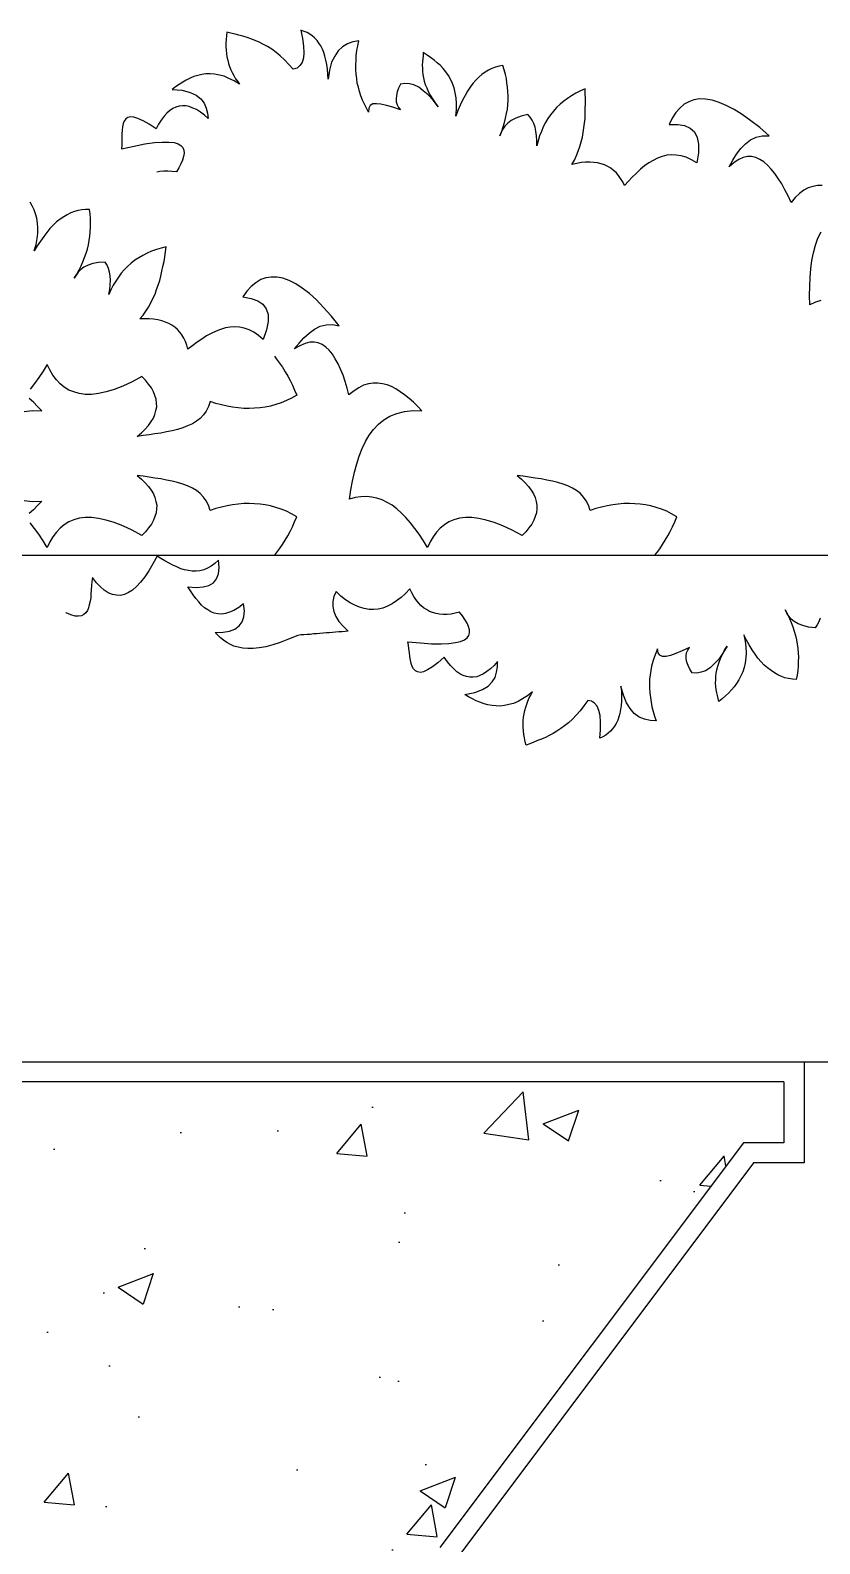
# Model space of a CAD drawing. Extents: x -24232 to 27340, y -23039 to 23489.
# Drawn here: x 3880 to 4270, y -13081 to -12334 of the extents above; entities that cross this region are included whole.
import ezdxf

# ---------------------------------------------------------------- set-up
doc = ezdxf.new("R2010")
doc.units = 0
doc.header["$LTSCALE"] = 10
for name, color, linetype in [('0-HATCH', 8, 'CONTINUOUS'), ('1', 1, 'CONTINUOUS'), ('3', 3, 'CONTINUOUS'), ('4', 4, 'CONTINUOUS')]:
    doc.layers.add(name, color=color, linetype=linetype)

msp = doc.modelspace()

# ---------------------------------------------------------------- hatches: boundary and pattern name
at = {"layer": '0-HATCH'}
h = msp.add_hatch(dxfattribs=at)
h.set_pattern_fill('AR-CONC', color=1, scale=25, style=0)
h.set_pattern_definition([(50, (134907.33, -33774.57), (179.31505, -15.68803), [18.75, -206.25]), (355, (134907.33, -33774.57), (-34.68783, 188.04803), [15, -165]), (100.4514, (134922.28, -33775.88), (144.62735, 172.35989), [15.93505, -175.28553]), (46.1842, (134907.33, -33724.57), (266.81026, -41.37975), [28.125, -309.375]), (96.6356, (134929.57, -33728.02), (233.6657, 243.52947), [23.90257, -262.92825]), (351.1842, (134907.33, -33724.57), (233.6655, 243.52965), [22.5, -247.5]), (21, (134932.33, -33737.07), (149.22676, -100.65472), [18.75, -206.25]), (326, (134932.33, -33737.07), (60.82883, 181.2875), [15, -165]), (71.4514, (134944.77, -33745.46), (210.05566, 80.63262), [15.93505, -175.28553]), (37.5, (134907.335, -33774.57), (3.039964, 83.223463), [0, -163, 0, -167.5, 0, -165.625]), (7.5, (134907.335, -33774.57), (65.767384, 98.60293), [0, -95.5, 0, -159.25, 0, -63.125]), (327.5, (134851.585, -33774.57), (133.45561, -5.638718), [0, -62.5, 0, -195, 0, -258.75]), (317.5, (134826.58, -33774.57), (145.79654, 25.02625), [0, -81.25, 0, -129.5, 0, -183.75])])
h.paths.add_polyline_path([(3862.46, -13393.34), (3613.31, -13393.34), (3613.31, -13419.1), (3602.46, -13444.58), (3602.46, -13563.34), (3602.46, -13583.34), (4042.46, -13583.34), (4042.46, -13093.34), (4062.46, -13093.34), (4062.46, -13083.34), (4082.46, -13083.34), (4232.46, -12883.34), (4252.46, -12883.34), (4252.46, -12853.34), (3862.46, -12853.34)])
h.paths.add_polyline_path([(3262.46, -13393.34), (3262.46, -12853.34), (2872.46, -12853.34), (2872.46, -12883.34), (2892.46, -12883.34), (3042.46, -13083.34), (3062.46, -13083.34), (3062.46, -13093.34), (3082.46, -13093.34), (3082.46, -13583.34), (3522.46, -13583.34), (3522.46, -13563.34), (3522.46, -13444.58), (3511.62, -13419.1), (3511.62, -13393.34)])

# ---------------------------------------------------------------- linework, layer by layer
at = {"layer": '1'}
for p, q in [((4262.46, -12843.34), (4262.46, -12893.34)), ((4237.46, -12893.34), (4087.46, -13093.34)), ((4262.46, -12893.34), (4237.46, -12893.34))]:
    msp.add_line(p, q, dxfattribs=at)
for points in [[(4271.3, -12410.43), (4269.01, -12410.47), (4266.75, -12410.92), (4264.5, -12411.64), (4262.29, -12412.76), (4260.13, -12414.42), (4258.11, -12416.33), (4256.01, -12418.8), (4256.01, -12418.8), (4254.55, -12415.67), (4252.95, -12412.55), (4251.37, -12409.7), (4249.67, -12407), (4247.99, -12404.56), (4246.2, -12402.4), (4244.42, -12400.38), (4242.54, -12398.77), (4240.55, -12397.58), (4238.58, -12396.65), (4236.52, -12396.14), (4234.49, -12396.16), (4232.36, -12396.6), (4230.14, -12397.59), (4227.83, -12399.12), (4225.42, -12401.2), (4225.42, -12401.2), (4227.2, -12397.95), (4229.12, -12394.96), (4231.21, -12392.23), (4233.45, -12389.89), (4236, -12387.93), (4238.74, -12386.63), (4241.8, -12385.99), (4245.18, -12385.99), (4245.18, -12385.99), (4240.53, -12381.9), (4236.07, -12378.46), (4231.91, -12375.41), (4227.92, -12372.89), (4223.98, -12370.9), (4220.49, -12369.42), (4217.02, -12368.34), (4213.73, -12367.79), (4210.76, -12367.75), (4207.96, -12368.24), (4205.46, -12369.12), (4203.12, -12370.38), (4200.98, -12372.31), (4198.99, -12374.49), (4197.31, -12377.19), (4195.79, -12380.29), (4195.79, -12380.29), (4199.99, -12380.36), (4203.41, -12380.9), (4206.22, -12382.17), (4208.26, -12384.04), (4209.69, -12386.76), (4210.35, -12390.09), (4210.28, -12394.29), (4209.46, -12399.35), (4209.46, -12399.35), (4206.77, -12397.81), (4204.24, -12396.52), (4201.75, -12395.77), (4199.28, -12395.42), (4196.85, -12395.34), (4194.56, -12395.52), (4192.31, -12396.11), (4190.08, -12396.96), (4187.87, -12398.08), (4185.8, -12399.32), (4183.63, -12400.85), (4181.59, -12402.49), (4179.58, -12404.41), (4177.57, -12406.33), (4175.7, -12408.37), (4173.71, -12410.55), (4173.71, -12410.55), (4172.89, -12408.72), (4171.81, -12407.05), (4170.75, -12405.51), (4169.56, -12404.12), (4168.25, -12403.01), (4166.95, -12401.89), (4165.39, -12401.07), (4163.84, -12400.24), (4162.18, -12399.7), (4160.39, -12399.3), (4158.48, -12399.05), (4156.57, -12398.92), (4154.41, -12398.96), (4152.26, -12399.13), (4150.14, -12399.57), (4147.74, -12400.03), (4147.74, -12400.03), (4148.92, -12397.91), (4149.96, -12395.66), (4150.88, -12393.56), (4151.64, -12391.2), (4152.28, -12388.99), (4152.9, -12386.64), (4153.26, -12384.32), (4153.62, -12381.99), (4153.97, -12379.66), (4154.2, -12377.35), (4154.27, -12374.91), (4154.35, -12372.47), (4154.43, -12370.03), (4154.37, -12367.6), (4154.32, -12365.17), (4154.26, -12362.74), (4154.26, -12362.74), (4151.91, -12363.74), (4149.7, -12364.86), (4147.5, -12366.12), (4145.58, -12367.48), (4143.66, -12368.85), (4141.88, -12370.34), (4140.12, -12371.97), (4138.63, -12373.71), (4137.16, -12375.58), (4135.82, -12377.45), (4134.62, -12379.43), (4133.57, -12381.54), (4132.67, -12383.78), (4131.76, -12386.01), (4131, -12388.37), (4130.39, -12390.85), (4130.39, -12390.85), (4130.46, -12388.28), (4130.28, -12385.99), (4129.96, -12383.72), (4129.53, -12381.73), (4128.85, -12379.89), (4128.04, -12378.19), (4127.12, -12376.78), (4125.92, -12375.39), (4125.92, -12375.39), (4122.61, -12376.19), (4119.98, -12377.21), (4117.78, -12378.33), (4115.99, -12379.68), (4114.62, -12381.14), (4113.66, -12382.71), (4112.84, -12384.26), (4112.16, -12385.93), (4112.16, -12385.93), (4113.06, -12383.7), (4113.83, -12381.48), (4114.48, -12379.4), (4114.98, -12377.2), (4115.48, -12374.99), (4115.85, -12372.8), (4116.09, -12370.62), (4116.19, -12368.45), (4116.15, -12366.29), (4116.12, -12364.13), (4115.95, -12361.98), (4115.64, -12359.84), (4115.34, -12357.7), (4114.9, -12355.57), (4114.32, -12353.32), (4113.61, -12351.21), (4113.61, -12351.21), (4111.74, -12351.5), (4109.89, -12352.05), (4108.19, -12352.72), (4106.49, -12353.53), (4104.81, -12354.48), (4103.28, -12355.68), (4101.77, -12357.01), (4100.26, -12358.48), (4098.76, -12360.09), (4097.42, -12361.95), (4096.09, -12363.95), (4094.91, -12366.07), (4093.74, -12368.33), (4092.58, -12370.85), (4091.43, -12373.37), (4090.43, -12376.16), (4090.43, -12376.16), (4090.72, -12372.89), (4090.75, -12369.91), (4090.54, -12367.23), (4090.07, -12364.7), (4089.48, -12362.31), (4088.76, -12360.07), (4087.78, -12357.98), (4086.69, -12356.17), (4085.47, -12354.38), (4084.12, -12352.73), (4082.79, -12351.21), (4081.19, -12349.85), (4079.6, -12348.49), (4077.88, -12347.27), (4076.16, -12346.06), (4074.31, -12344.85), (4074.31, -12344.85), (4074.16, -12346.35), (4074.01, -12347.85), (4073.85, -12349.35), (4073.71, -12350.98), (4073.83, -12352.46), (4073.82, -12354.08), (4074.08, -12355.68), (4074.35, -12357.28), (4074.74, -12358.87), (4075.28, -12360.59), (4075.96, -12362.29), (4076.78, -12364.12), (4077.73, -12365.94), (4078.82, -12367.75), (4080.19, -12369.66), (4081.69, -12371.57), (4081.69, -12371.57), (4079.14, -12368.4), (4076.77, -12365.74), (4074.31, -12363.64), (4072.01, -12361.93), (4069.62, -12360.77), (4067.42, -12360.26), (4065.1, -12360.04), (4062.97, -12360.48), (4062.97, -12360.48), (4062.05, -12362.44), (4061.38, -12364.25), (4060.98, -12366.04), (4060.84, -12367.68), (4060.95, -12369.15), (4061.34, -12370.61), (4062.11, -12371.9), (4063.02, -12373.05), (4063.02, -12373.05), (4059.27, -12371.85), (4056.09, -12370.89), (4053.34, -12370.29), (4051.16, -12370.06), (4049.41, -12370.2), (4048.12, -12370.98), (4047.41, -12372.25), (4047.3, -12374.29), (4047.3, -12374.29), (4046.2, -12372.34), (4045.22, -12370.26), (4044.26, -12368.31), (4043.42, -12366.21), (4042.84, -12364.09), (4042.27, -12361.97), (4041.7, -12359.86), (4041.39, -12357.58), (4041.08, -12355.44), (4041.04, -12353.15), (4040.99, -12350.86), (4041.08, -12348.55), (4041.17, -12346.25), (4041.51, -12343.79), (4042.01, -12341.45), (4042.49, -12338.98), (4042.49, -12338.98), (4039.55, -12339.48), (4036.79, -12340.51), (4034.34, -12341.92), (4032.2, -12343.98), (4030.51, -12346.55), (4029, -12349.64), (4027.95, -12353.51), (4027.23, -12358.02), (4027.23, -12358.02), (4027.16, -12355.46), (4026.97, -12353.04), (4026.65, -12350.77), (4026.22, -12348.64), (4025.65, -12346.66), (4025.1, -12344.81), (4024.43, -12343.1), (4023.63, -12341.55), (4022.71, -12340.13), (4021.79, -12338.85), (4020.61, -12337.59), (4019.45, -12336.6), (4018.17, -12335.76), (4016.89, -12334.91), (4015.36, -12334.36), (4013.83, -12333.8), (4013.83, -12333.8), (4014.69, -12337.92), (4015.12, -12341.68), (4015.24, -12344.91), (4015.04, -12347.49), (4014.4, -12349.71), (4013.31, -12351.28), (4011.92, -12352.47), (4010.07, -12353.02), (4010.07, -12353.02), (4007.85, -12350.63), (4005.78, -12348.36), (4003.61, -12346.5), (4001.58, -12344.77), (3999.43, -12343.18), (3997.29, -12341.86), (3995.32, -12340.8), (3993.21, -12339.75), (3991.24, -12338.83), (3989.15, -12338.05), (3987.21, -12337.39), (3985.13, -12336.74), (3983.2, -12336.22), (3981.26, -12335.69), (3979.19, -12335.18), (3977.26, -12334.66), (3977.26, -12334.66), (3976.99, -12336.44), (3976.87, -12338.34), (3976.74, -12340.11), (3976.75, -12341.86), (3976.88, -12343.61), (3977.01, -12345.22), (3977.28, -12346.96), (3977.68, -12348.55), (3978.07, -12350.14), (3978.6, -12351.72), (3979.27, -12353.29), (3979.92, -12354.72), (3980.71, -12356.15), (3981.51, -12357.71), (3982.42, -12358.99), (3983.48, -12360.39), (3983.48, -12360.39), (3980.79, -12358.85), (3978.25, -12357.56), (3975.87, -12356.53), (3973.53, -12355.9), (3971.2, -12355.55), (3969.02, -12355.31), (3966.86, -12355.35), (3964.85, -12355.64), (3962.86, -12356.07), (3960.88, -12356.63), (3959.05, -12357.45), (3957.1, -12358.42), (3955.42, -12359.36), (3953.62, -12360.58), (3951.82, -12361.81), (3950.16, -12363.02), (3950.16, -12363.02), (3955.2, -12363.43), (3959.06, -12364.48), (3962.15, -12365.86), (3964.32, -12367.72), (3965.97, -12369.75), (3966.97, -12372.24), (3967.71, -12374.75), (3968.06, -12377.42), (3968.06, -12377.42), (3966.16, -12375.68), (3964.16, -12374.22), (3962.3, -12373.01), (3960.48, -12372.21), (3958.67, -12371.54), (3957.02, -12371.13), (3955.26, -12371.13), (3953.65, -12371.26), (3952.07, -12371.79), (3950.5, -12372.45), (3948.96, -12373.52), (3947.57, -12374.71), (3946.21, -12376.31), (3944.73, -12378.18), (3943.54, -12380.17), (3942.24, -12382.57), (3942.24, -12382.57), (3938.8, -12380.14), (3935.83, -12378.48), (3933.31, -12377.32), (3931.23, -12376.68), (3929.6, -12376.54), (3928.28, -12376.91), (3927.24, -12377.53), (3926.52, -12378.67), (3925.95, -12379.93), (3925.66, -12381.44), (3925.52, -12383.08), (3925.4, -12384.98), (3925.41, -12386.87), (3925.29, -12388.77), (3925.29, -12390.53), (3925.16, -12392.3), (3925.16, -12392.3), (3931.41, -12390.99), (3936.73, -12389.9), (3941.42, -12389.26), (3945.32, -12389.08), (3948.57, -12389.1), (3951.15, -12389.3), (3953.1, -12389.96), (3954.51, -12390.79), (3955.54, -12391.79), (3956.05, -12393.11), (3956.16, -12394.58), (3955.89, -12396.23), (3955.34, -12397.89), (3954.55, -12399.85), (3953.49, -12401.82), (3952.3, -12403.81), (3952.3, -12403.81), (3950.11, -12403.58), (3948.07, -12403.33), (3946.04, -12403.36), (3944.17, -12403.64), (3942.68, -12403.86)], [(4188.53, -12593.34), (4189.67, -12591.95), (4191.09, -12589.93), (4192.51, -12587.9), (4193.81, -12585.72), (4195.1, -12583.55), (4196.27, -12581.36), (4197.45, -12579.04), (4198.5, -12576.57), (4199.56, -12574.11), (4199.56, -12574.11), (4196.99, -12572.63), (4194.54, -12571.44), (4191.94, -12570.37), (4189.31, -12569.57), (4186.68, -12568.77), (4184.02, -12568.24), (4181.49, -12567.85), (4178.79, -12567.72), (4176.1, -12567.59), (4173.39, -12567.59), (4170.65, -12567.86), (4167.9, -12568.27), (4165.16, -12568.68), (4162.38, -12569.35), (4159.61, -12570.02), (4156.81, -12570.97), (4156.81, -12570.97), (4155.97, -12568.45), (4154.83, -12566.3), (4153.53, -12564.41), (4151.94, -12562.63), (4150.05, -12561.23), (4148.01, -12559.94), (4145.67, -12558.9), (4143.33, -12557.99), (4140.7, -12557.19), (4138.05, -12556.52), (4135.26, -12555.97), (4132.48, -12555.43), (4129.54, -12555), (4126.6, -12554.58), (4123.66, -12554.15), (4120.73, -12553.72), (4120.73, -12553.72), (4122.85, -12555.56), (4124.7, -12557.37), (4126.28, -12559.15), (4127.59, -12561.04), (4128.77, -12562.78), (4129.54, -12564.62), (4130.02, -12566.56), (4130.39, -12568.36), (4130.33, -12570.25), (4130.15, -12572.12), (4129.56, -12573.96), (4128.84, -12575.79), (4127.84, -12577.72), (4126.43, -12579.61), (4124.89, -12581.49), (4123.08, -12583.34), (4123.08, -12583.34), (4118.2, -12580.69), (4113.66, -12578.62), (4109.36, -12576.98), (4105.41, -12575.78), (4101.7, -12575), (4098.22, -12574.52), (4095.11, -12574.49), (4092.1, -12574.87), (4089.44, -12575.69), (4086.91, -12576.66), (4084.74, -12578.07), (4082.68, -12579.76), (4080.85, -12581.75), (4079.14, -12584.01), (4077.67, -12586.58), (4076.32, -12589.29), (4076.32, -12589.29), (4074.34, -12585.98), (4072.22, -12582.79), (4070.07, -12579.87), (4067.91, -12577.08), (4065.72, -12574.56), (4063.5, -12572.31), (4061.14, -12570.18), (4058.87, -12568.47), (4056.44, -12567.01), (4053.99, -12565.82), (4051.37, -12564.89), (4048.85, -12564.37), (4046.17, -12564.1), (4043.45, -12564.24), (4040.7, -12564.64), (4037.78, -12565.44), (4037.78, -12565.44), (4038.5, -12560.9), (4039.33, -12556.52), (4040.31, -12552.15), (4041.39, -12548.06), (4042.59, -12544.11), (4044.04, -12540.46), (4045.73, -12536.97), (4047.54, -12533.77), (4049.71, -12531), (4052.13, -12528.4), (4054.79, -12526.22), (4057.8, -12524.49), (4061.19, -12523.06), (4064.95, -12522.08), (4069.05, -12521.67), (4073.65, -12521.72), (4073.65, -12521.72), (4071.55, -12519.62), (4069.46, -12517.51), (4067.34, -12515.68), (4065.07, -12513.97), (4062.92, -12512.4), (4060.76, -12510.97), (4058.57, -12509.8), (4056.36, -12508.91), (4054.11, -12508.42), (4051.84, -12508.06), (4049.53, -12508.1), (4047.2, -12508.41), (4044.83, -12509.12), (4042.4, -12510.37), (4040.09, -12511.91), (4037.58, -12513.96), (4037.58, -12513.96), (4036.69, -12510.62), (4035.67, -12507.27), (4034.62, -12504.19), (4033.42, -12501.23), (4032.2, -12498.53), (4030.81, -12496.09), (4029.42, -12493.79), (4027.85, -12491.87), (4026.1, -12490.35), (4024.33, -12489.09), (4022.38, -12488.22), (4020.38, -12487.89), (4018.21, -12487.94), (4015.85, -12488.52), (4013.31, -12489.62), (4010.57, -12491.25), (4010.57, -12491.25), (4012.89, -12488.36), (4015.31, -12485.76), (4017.84, -12483.44), (4020.47, -12481.53), (4023.33, -12480.05), (4026.25, -12479.26), (4029.37, -12479.16), (4032.7, -12479.76), (4032.7, -12479.76), (4028.84, -12474.91), (4025.06, -12470.74), (4021.5, -12467.01), (4018.02, -12463.82), (4014.49, -12461.17), (4011.31, -12459.09), (4008.09, -12457.42), (4004.95, -12456.3), (4002.03, -12455.74), (3999.19, -12455.73), (3996.57, -12456.15), (3994.05, -12456.98), (3991.6, -12458.5), (3989.25, -12460.3), (3987.13, -12462.66), (3985.09, -12465.44), (3985.09, -12465.44), (3989.21, -12466.25), (3992.48, -12467.39), (3995.02, -12469.13), (3996.7, -12471.33), (3997.63, -12474.26), (3997.7, -12477.66), (3996.88, -12481.77), (3995.19, -12486.62), (3995.19, -12486.62), (3992.81, -12484.62), (3990.54, -12482.91), (3988.22, -12481.73), (3985.86, -12480.96), (3983.47, -12480.45), (3981.19, -12480.22), (3978.87, -12480.4), (3976.53, -12480.85), (3974.15, -12481.56), (3971.9, -12482.42), (3969.49, -12483.54), (3967.2, -12484.8), (3964.88, -12486.33), (3962.56, -12487.86), (3960.37, -12489.54), (3958.02, -12491.34), (3958.02, -12491.34), (3957.54, -12489.4), (3956.77, -12487.56), (3955.99, -12485.86), (3955.06, -12484.28), (3953.98, -12482.95), (3952.89, -12481.63), (3951.51, -12480.54), (3950.12, -12479.46), (3948.58, -12478.63), (3946.89, -12477.92), (3945.05, -12477.33), (3943.2, -12476.88), (3941.07, -12476.53), (3938.92, -12476.32), (3936.75, -12476.38), (3934.31, -12476.4), (3934.31, -12476.4), (3935.85, -12474.53), (3937.27, -12472.5), (3938.54, -12470.59), (3939.7, -12468.41), (3940.72, -12466.34), (3941.75, -12464.14), (3942.51, -12461.91), (3943.27, -12459.69), (3944.04, -12457.46), (3944.66, -12455.22), (3945.17, -12452.83), (3945.68, -12450.44), (3946.18, -12448.06), (3946.56, -12445.66), (3946.93, -12443.25), (3947.3, -12440.85), (3947.3, -12440.85), (3944.81, -12441.42), (3942.43, -12442.13), (3940.05, -12442.98), (3937.92, -12443.99), (3935.79, -12445), (3933.78, -12446.15), (3931.75, -12447.44), (3929.99, -12448.89), (3928.2, -12450.48), (3926.56, -12452.08), (3925.03, -12453.82), (3923.62, -12455.71), (3922.34, -12457.75), (3921.05, -12459.79), (3919.89, -12461.98), (3918.85, -12464.31), (3918.85, -12464.31), (3919.37, -12461.79), (3919.59, -12459.51), (3919.68, -12457.22), (3919.61, -12455.18), (3919.26, -12453.25), (3918.76, -12451.44), (3918.11, -12449.89), (3917.18, -12448.31), (3917.18, -12448.31), (3913.77, -12448.51), (3911.01, -12449.05), (3908.64, -12449.76), (3906.64, -12450.79), (3905.03, -12451.98), (3903.82, -12453.35), (3902.73, -12454.73), (3901.77, -12456.26), (3901.77, -12456.26), (3903.05, -12454.22), (3904.2, -12452.17), (3905.21, -12450.24), (3906.09, -12448.16), (3906.97, -12446.08), (3907.72, -12443.99), (3908.33, -12441.88), (3908.81, -12439.76), (3909.16, -12437.63), (3909.51, -12435.5), (3909.72, -12433.35), (3909.8, -12431.19), (3909.87, -12429.03), (3909.82, -12426.86), (3909.64, -12424.54), (3909.32, -12422.34), (3909.32, -12422.34), (3907.43, -12422.29), (3905.51, -12422.51), (3903.71, -12422.87), (3901.9, -12423.37), (3900.08, -12424), (3898.36, -12424.92), (3896.64, -12425.96), (3894.89, -12427.15), (3893.14, -12428.46), (3891.49, -12430.06), (3889.83, -12431.79), (3888.29, -12433.67), (3886.74, -12435.68), (3885.16, -12437.97), (3883.58, -12440.25), (3882.11, -12442.81), (3882.11, -12442.81), (3882.96, -12439.65), (3883.52, -12436.72), (3883.79, -12434.04), (3883.77, -12431.46), (3883.6, -12429.01), (3883.29, -12426.68), (3882.7, -12424.45), (3881.95, -12422.48), (3881.06, -12420.5), (3880.03, -12418.64)], [(4270.65, -12467.25), (4268.01, -12468.14), (4265.28, -12469.44), (4265.28, -12469.44), (4265.18, -12464.85), (4265.24, -12460.38), (4265.43, -12455.91), (4265.77, -12451.69), (4266.26, -12447.59), (4267.04, -12443.75), (4268.09, -12440.01), (4269.31, -12436.54), (4270.95, -12433.44)], [(4000.7, -12494.83), (4001.84, -12496.23), (4003.26, -12498.25), (4004.68, -12500.28), (4005.98, -12502.45), (4007.28, -12504.63), (4008.44, -12506.81), (4009.62, -12509.14), (4010.67, -12511.6), (4011.73, -12514.07), (4011.73, -12514.07), (4009.17, -12515.54), (4006.71, -12516.73), (4004.11, -12517.8), (4001.48, -12518.61), (3998.85, -12519.41), (3996.19, -12519.94), (3993.66, -12520.33), (3990.96, -12520.46), (3988.27, -12520.59), (3985.56, -12520.58), (3982.82, -12520.31), (3980.08, -12519.91), (3977.33, -12519.5), (3974.55, -12518.83), (3971.78, -12518.15), (3968.98, -12517.21), (3968.98, -12517.21), (3968.14, -12519.73), (3967, -12521.88), (3965.7, -12523.77), (3964.11, -12525.55), (3962.22, -12526.95), (3960.18, -12528.24), (3957.85, -12529.28), (3955.5, -12530.19), (3952.87, -12530.99), (3950.23, -12531.66), (3947.44, -12532.2), (3944.65, -12532.75), (3941.71, -12533.18), (3938.77, -12533.6), (3935.83, -12534.03), (3932.9, -12534.45), (3932.9, -12534.45), (3935.02, -12532.62), (3936.87, -12530.81), (3938.46, -12529.03), (3939.76, -12527.14), (3940.94, -12525.4), (3941.71, -12523.56), (3942.19, -12521.62), (3942.56, -12519.82), (3942.51, -12517.93), (3942.32, -12516.05), (3941.73, -12514.22), (3941.01, -12512.39), (3940.01, -12510.46), (3938.6, -12508.57), (3937.06, -12506.69), (3935.25, -12504.83), (3935.25, -12504.83), (3930.37, -12507.48), (3925.83, -12509.56), (3921.53, -12511.2), (3917.58, -12512.4), (3913.87, -12513.18), (3910.4, -12513.65), (3907.28, -12513.69), (3904.27, -12513.31), (3901.61, -12512.49), (3899.08, -12511.52), (3896.91, -12510.11), (3894.85, -12508.42), (3893.03, -12506.43), (3891.31, -12504.16), (3889.84, -12501.6), (3888.49, -12498.89), (3888.49, -12498.89), (3886.51, -12502.2), (3884.39, -12505.39), (3882.24, -12508.31), (3880.08, -12511.1)], [(3877.12, -12522.08), (3881.22, -12521.67), (3885.82, -12521.72), (3885.82, -12521.72), (3883.72, -12519.62), (3881.63, -12517.51), (3879.51, -12515.68)], [(4000.7, -12593.34), (4001.84, -12591.95), (4003.26, -12589.93), (4004.68, -12587.9), (4005.98, -12585.72), (4007.28, -12583.55), (4008.44, -12581.36), (4009.62, -12579.04), (4010.67, -12576.57), (4011.73, -12574.11), (4011.73, -12574.11), (4009.17, -12572.63), (4006.71, -12571.44), (4004.11, -12570.37), (4001.48, -12569.57), (3998.85, -12568.77), (3996.19, -12568.24), (3993.66, -12567.85), (3990.96, -12567.72), (3988.27, -12567.59), (3985.56, -12567.59), (3982.82, -12567.86), (3980.08, -12568.27), (3977.33, -12568.68), (3974.55, -12569.35), (3971.78, -12570.02), (3968.98, -12570.97), (3968.98, -12570.97), (3968.14, -12568.45), (3967, -12566.3), (3965.7, -12564.41), (3964.11, -12562.63), (3962.22, -12561.23), (3960.18, -12559.94), (3957.85, -12558.9), (3955.5, -12557.99), (3952.87, -12557.19), (3950.23, -12556.52), (3947.44, -12555.97), (3944.65, -12555.43), (3941.71, -12555), (3938.77, -12554.58), (3935.83, -12554.15), (3932.9, -12553.72), (3932.9, -12553.72), (3935.02, -12555.56), (3936.87, -12557.37), (3938.46, -12559.15), (3939.76, -12561.04), (3940.94, -12562.78), (3941.71, -12564.62), (3942.19, -12566.56), (3942.56, -12568.36), (3942.51, -12570.25), (3942.32, -12572.12), (3941.73, -12573.96), (3941.01, -12575.79), (3940.01, -12577.72), (3938.6, -12579.61), (3937.06, -12581.49), (3935.25, -12583.34), (3935.25, -12583.34), (3930.37, -12580.69), (3925.83, -12578.62), (3921.53, -12576.98), (3917.58, -12575.78), (3913.87, -12575), (3910.4, -12574.52), (3907.28, -12574.49), (3904.27, -12574.87), (3901.61, -12575.69), (3899.08, -12576.66), (3896.91, -12578.07), (3894.85, -12579.76), (3893.03, -12581.75), (3891.31, -12584.01), (3889.84, -12586.58), (3888.49, -12589.29), (3888.49, -12589.29), (3886.51, -12585.98), (3884.39, -12582.79), (3882.24, -12579.87), (3880.08, -12577.08)], [(3877.12, -12566.1), (3881.22, -12566.51), (3885.82, -12566.46), (3885.82, -12566.46), (3883.72, -12568.56), (3881.63, -12570.66), (3879.51, -12572.5)], [(4270.31, -12624.22), (4269.7, -12625.99), (4268.95, -12627.51), (4267.93, -12629.03), (4267.93, -12629.03), (4264.55, -12628.62), (4261.82, -12627.92), (4259.49, -12627.07), (4257.56, -12625.93), (4256.03, -12624.64), (4254.89, -12623.2), (4253.89, -12621.76), (4253.02, -12620.18), (4253.02, -12620.18), (4254.18, -12622.29), (4255.21, -12624.4), (4256.1, -12626.39), (4256.85, -12628.52), (4257.61, -12630.65), (4258.24, -12632.78), (4258.72, -12634.92), (4259.08, -12637.07), (4259.3, -12639.21), (4259.52, -12641.36), (4259.6, -12643.52), (4259.55, -12645.68), (4259.5, -12647.84), (4259.32, -12650), (4259, -12652.31), (4258.55, -12654.48), (4258.55, -12654.48), (4256.66, -12654.42), (4254.76, -12654.09), (4252.98, -12653.62), (4251.21, -12653.02), (4249.43, -12652.28), (4247.77, -12651.27), (4246.1, -12650.12), (4244.44, -12648.83), (4242.76, -12647.42), (4241.21, -12645.72), (4239.66, -12643.9), (4238.23, -12641.93), (4236.8, -12639.83), (4235.36, -12637.46), (4233.92, -12635.09), (4232.6, -12632.44), (4232.6, -12632.44), (4233.26, -12635.65), (4233.65, -12638.6), (4233.75, -12641.3), (4233.59, -12643.87), (4233.28, -12646.31), (4232.83, -12648.62), (4232.1, -12650.8), (4231.24, -12652.72), (4230.23, -12654.65), (4229.09, -12656.45), (4227.94, -12658.11), (4226.52, -12659.65), (4225.09, -12661.19), (4223.53, -12662.6), (4221.97, -12664.01), (4220.27, -12665.43), (4220.27, -12665.43), (4219.94, -12663.96), (4219.62, -12662.49), (4219.29, -12661.02), (4218.96, -12659.41), (4218.9, -12657.93), (4218.7, -12656.32), (4218.77, -12654.7), (4218.84, -12653.08), (4219.05, -12651.45), (4219.38, -12649.68), (4219.85, -12647.91), (4220.45, -12646), (4221.19, -12644.08), (4222.05, -12642.16), (4223.19, -12640.09), (4224.45, -12638.02), (4224.45, -12638.02), (4222.3, -12641.48), (4220.25, -12644.39), (4218.06, -12646.77), (4215.97, -12648.74), (4213.74, -12650.17), (4211.61, -12650.93), (4209.34, -12651.43), (4207.17, -12651.24), (4207.17, -12651.24), (4206.02, -12649.4), (4205.14, -12647.68), (4204.54, -12645.95), (4204.2, -12644.34), (4204.15, -12642.86), (4204.36, -12641.37), (4204.98, -12640), (4205.74, -12638.76), (4205.74, -12638.76), (4202.16, -12640.38), (4199.11, -12641.71), (4196.45, -12642.63), (4194.31, -12643.11), (4192.56, -12643.18), (4191.19, -12642.56), (4190.33, -12641.38), (4189.98, -12639.37), (4189.98, -12639.37), (4189.12, -12641.43), (4188.4, -12643.62), (4187.67, -12645.67), (4187.08, -12647.85), (4186.76, -12650.02), (4186.44, -12652.19), (4186.12, -12654.36), (4186.08, -12656.66), (4186.03, -12658.81), (4186.25, -12661.1), (4186.47, -12663.38), (4186.83, -12665.66), (4187.19, -12667.94), (4187.83, -12670.34), (4188.59, -12672.61), (4189.36, -12675), (4189.36, -12675), (4186.39, -12674.85), (4183.53, -12674.15), (4180.92, -12673.04), (4178.56, -12671.25), (4176.58, -12668.9), (4174.71, -12666), (4173.21, -12662.28), (4171.96, -12657.88), (4171.96, -12657.88), (4172.2, -12660.44), (4172.29, -12662.86), (4172.25, -12665.16), (4172.06, -12667.32), (4171.74, -12669.36), (4171.41, -12671.26), (4170.94, -12673.03), (4170.33, -12674.67), (4169.58, -12676.18), (4168.82, -12677.56), (4167.8, -12678.95), (4166.76, -12680.07), (4165.59, -12681.06), (4164.42, -12682.05), (4162.96, -12682.78), (4161.51, -12683.51), (4161.51, -12683.51), (4161.88, -12679.32), (4161.87, -12675.54), (4161.61, -12672.32), (4161.1, -12669.77), (4160.21, -12667.65), (4158.94, -12666.22), (4157.41, -12665.2), (4155.51, -12664.87), (4155.51, -12664.87), (4153.59, -12667.51), (4151.8, -12670), (4149.86, -12672.1), (4148.05, -12674.06), (4146.1, -12675.89), (4144.14, -12677.45), (4142.3, -12678.74), (4140.33, -12680.03), (4138.49, -12681.18), (4136.5, -12682.2), (4134.65, -12683.09), (4132.66, -12683.97), (4130.8, -12684.72), (4128.94, -12685.47), (4126.95, -12686.22), (4125.09, -12686.97), (4125.09, -12686.97), (4124.62, -12685.23), (4124.28, -12683.36), (4123.94, -12681.62), (4123.73, -12679.87), (4123.67, -12678.12), (4123.6, -12676.51), (4123.67, -12674.75), (4123.87, -12673.12), (4124.08, -12671.5), (4124.42, -12669.87), (4124.9, -12668.23), (4125.38, -12666.73), (4125.99, -12665.22), (4126.6, -12663.58), (4127.36, -12662.2), (4128.24, -12660.68), (4128.24, -12660.68), (4125.75, -12662.53), (4123.39, -12664.11), (4121.14, -12665.41), (4118.89, -12666.31), (4116.62, -12666.93), (4114.48, -12667.42), (4112.33, -12667.64), (4110.31, -12667.59), (4108.27, -12667.4), (4106.24, -12667.07), (4104.33, -12666.47), (4102.28, -12665.74), (4100.49, -12665.01), (4098.57, -12664), (4096.64, -12663), (4094.85, -12661.99), (4094.85, -12661.99), (4099.8, -12660.99), (4103.51, -12659.49), (4106.41, -12657.76), (4108.35, -12655.66), (4109.75, -12653.45), (4110.46, -12650.86), (4110.9, -12648.28), (4110.92, -12645.58), (4110.92, -12645.58), (4109.25, -12647.53), (4107.43, -12649.22), (4105.73, -12650.64), (4104.02, -12651.65), (4102.3, -12652.53), (4100.7, -12653.13), (4098.96, -12653.33), (4097.34, -12653.4), (4095.71, -12653.06), (4094.07, -12652.58), (4092.42, -12651.7), (4090.9, -12650.68), (4089.36, -12649.26), (4087.67, -12647.57), (4086.25, -12645.74), (4084.68, -12643.51), (4084.68, -12643.51), (4081.55, -12646.33), (4078.8, -12648.32), (4076.43, -12649.77), (4074.44, -12650.65), (4072.83, -12650.99), (4071.48, -12650.77), (4070.38, -12650.27), (4069.53, -12649.23), (4068.81, -12648.04), (4068.35, -12646.58), (4068.01, -12644.97), (4067.67, -12643.1), (4067.46, -12641.22), (4067.12, -12639.34), (4066.91, -12637.6), (4066.58, -12635.86), (4066.58, -12635.86), (4072.94, -12636.42), (4078.35, -12636.88), (4083.07, -12636.96), (4086.97, -12636.68), (4090.19, -12636.28), (4092.74, -12635.77), (4094.59, -12634.89), (4095.9, -12633.9), (4096.8, -12632.78), (4097.15, -12631.42), (4097.09, -12629.94), (4096.63, -12628.34), (4095.89, -12626.75), (4094.87, -12624.9), (4093.59, -12623.06), (4092.17, -12621.23), (4092.17, -12621.23), (4090.03, -12621.72), (4088.02, -12622.2), (4086.01, -12622.42), (4084.12, -12622.36), (4082.23, -12622.3), (4080.6, -12621.96), (4078.82, -12621.49), (4077.32, -12620.87), (4075.8, -12619.99), (4074.41, -12619.1), (4073.02, -12617.94), (4071.89, -12616.63), (4070.62, -12615.06), (4069.61, -12613.49), (4068.59, -12611.64), (4067.71, -12609.65), (4067.71, -12609.65), (4065.51, -12612.03), (4063.29, -12614), (4061.07, -12615.71), (4058.83, -12617.15), (4056.58, -12618.31), (4054.32, -12619.21), (4052.05, -12619.7), (4049.77, -12619.93), (4047.47, -12619.88), (4045.16, -12619.44), (4042.85, -12618.85), (4040.52, -12617.86), (4038.17, -12616.61), (4035.82, -12615.08), (4033.59, -12613.28), (4031.21, -12611.08), (4031.21, -12611.08), (4030.1, -12613.55), (4029.65, -12616), (4029.61, -12618.43), (4030.12, -12620.97), (4031.16, -12623.36), (4032.6, -12625.86), (4034.72, -12628.21), (4037.24, -12630.67), (4037.24, -12630.67), (4035.63, -12630.73), (4034.15, -12630.93), (4032.53, -12630.99), (4030.92, -12631.19), (4029.44, -12631.25), (4027.83, -12631.44), (4026.35, -12631.5), (4024.74, -12631.7), (4023.12, -12631.76), (4021.65, -12631.96), (4020.03, -12632.02), (4018.42, -12632.22), (4016.94, -12632.28), (4015.33, -12632.48), (4013.85, -12632.53), (4012.24, -12632.73), (4012.24, -12632.73), (4007.73, -12634.66), (4003.61, -12636.17), (3999.88, -12637.4), (3996.41, -12638.34), (3993.19, -12638.87), (3990.24, -12639.26), (3987.54, -12639.23), (3985.11, -12639.06), (3982.8, -12638.61), (3980.75, -12638.01), (3978.97, -12637.27), (3977.18, -12636.27), (3975.65, -12635.11), (3974.12, -12633.96), (3972.72, -12632.66), (3971.45, -12631.23), (3971.45, -12631.23), (3975.36, -12631.21), (3978.58, -12630.68), (3981.23, -12629.63), (3983.33, -12628.07), (3984.73, -12625.99), (3985.58, -12623.53), (3985.87, -12620.55), (3985.46, -12617.06), (3985.46, -12617.06), (3983.1, -12618.91), (3980.73, -12620.35), (3978.61, -12621.24), (3976.61, -12621.86), (3974.6, -12622.21), (3972.71, -12622.15), (3970.94, -12621.68), (3969.3, -12621.07), (3967.78, -12620.18), (3966.25, -12619.03), (3964.72, -12617.74), (3963.31, -12616.18), (3961.89, -12614.48), (3960.6, -12612.64), (3959.31, -12610.67), (3958.02, -12608.7), (3958.02, -12608.7), (3962.08, -12609.08), (3965.58, -12608.8), (3968.38, -12608.02), (3970.62, -12606.72), (3972.16, -12604.77), (3973.15, -12602.3), (3973.43, -12599.19), (3973.15, -12595.56), (3973.15, -12595.56), (3971.33, -12597.25), (3969.49, -12598.54), (3967.64, -12599.55), (3965.78, -12600.3), (3963.91, -12600.78), (3962.03, -12600.99), (3960.14, -12600.93), (3958.25, -12600.73), (3956.34, -12600.27), (3954.44, -12599.8), (3952.51, -12598.93), (3950.59, -12598.06), (3948.66, -12597.06), (3946.6, -12595.93), (3944.66, -12594.79), (3942.73, -12593.52), (3942.73, -12593.52), (3940.72, -12597.37), (3938.7, -12600.82), (3936.66, -12603.87), (3934.6, -12606.38), (3932.66, -12608.61), (3930.57, -12610.31), (3928.6, -12611.6), (3926.61, -12612.49), (3924.61, -12612.98), (3922.72, -12612.91), (3920.68, -12612.59), (3918.62, -12611.73), (3916.69, -12610.45), (3914.73, -12608.78), (3912.76, -12606.7), (3910.78, -12604.21), (3910.78, -12604.21), (3910.58, -12606.11), (3910.39, -12608.14), (3910.2, -12610.17), (3910.01, -12612.06), (3909.95, -12614.09), (3909.62, -12615.86), (3909.28, -12617.62), (3908.94, -12619.12), (3908.31, -12620.49), (3907.55, -12621.6), (3906.64, -12622.45), (3905.45, -12623.03), (3903.97, -12623.23), (3902.22, -12623.16), (3900.17, -12622.57), (3897.84, -12621.58), (3897.84, -12621.58), (3897.74, -12621.66)]]:
    msp.add_lwpolyline(points, dxfattribs=at)
at = {"layer": '3'}
for p, q in [((4512.46, -12593.34), (2612.46, -12593.34)), ((2812.46, -12843.34), (4312.46, -12843.34))]:
    msp.add_line(p, q, dxfattribs=at)
at = {"layer": '4'}
for p, q in [((4252.46, -12853.34), (3862.46, -12853.34)), ((4252.46, -12853.34), (4252.46, -12883.34)), ((4232.46, -12883.34), (4082.46, -13083.34)), ((4252.46, -12883.34), (4232.46, -12883.34))]:
    msp.add_line(p, q, dxfattribs=at)

doc.saveas('drawing.dxf')
